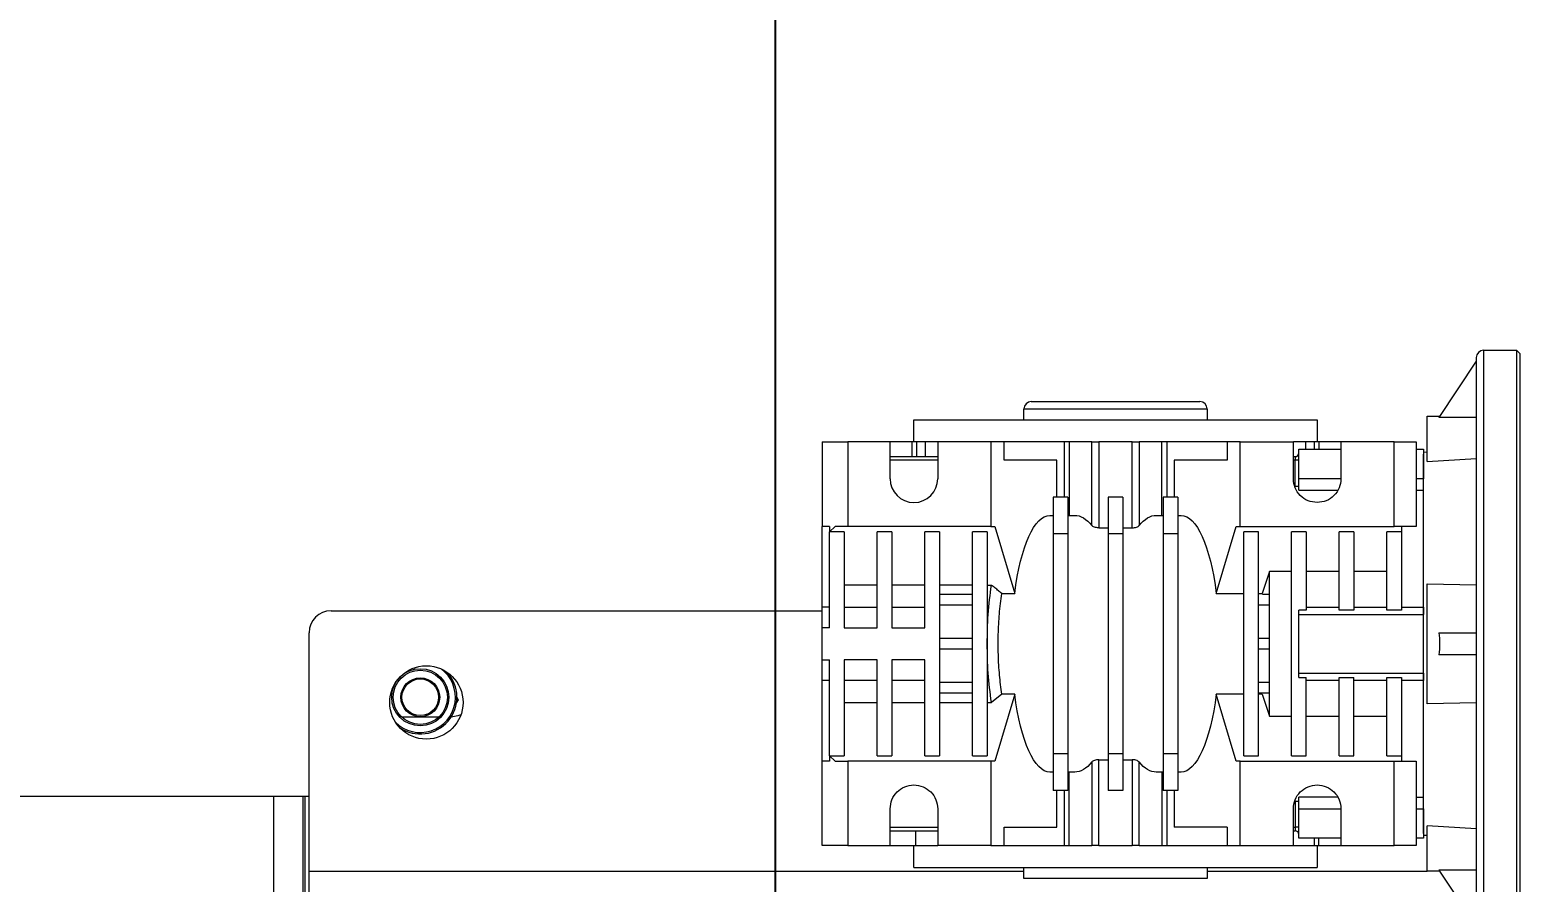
# Model space of a CAD drawing. Header units: millimetres. Extents: x 13502 to 23536, y 11874 to 14203.
# Drawn here: x 22022.01 to 22042.34, y 12930.99 to 12942.6 of the extents above; entities that cross this region are included whole.
import ezdxf

# ---------------------------------------------------------------- set-up
doc = ezdxf.new("R2010")
doc.units = ezdxf.units.MM
doc.styles.get("Standard").update_dxf_attribs({"font": 'arial.ttf'})
doc.dimstyles.new('OLCU50', dxfattribs={"dimtxt": 8, "dimasz": 3, "dimexe": 1.25, "dimexo": 0.625, "dimtad": 1, "dimdec": 0, "dimtxsty": 'Standard', "dimblk": 'OBLIQUE', "dimcen": 2.5, "dimclrd": 256, "dimclre": 251, "dimclrt": 25, "dimadec": 0, "dimazin": 0, "dimtfac": 1, "dimtdec": 0, "dimtmove": 0, "dimatfit": 3, "dimldrblk": 'OBLIQUE', "dimfxl": 1, "dimarcsym": 0})

# ---------------------------------------------------------------- blocks, each defined once
blk = doc.blocks.new('A$C75AA7FFD')
at = {"color": 1, "linetype": 'Continuous', "lineweight": 0}
for p, q in [((85.111, 68.551), (85.561, 68.551)), ((85.111, 68.551), (85.111, 60.551)), ((85.561, 68.551), (85.611, 68.501)), ((85.561, 68.551), (85.561, 60.551)), ((85.011, 68.401), (84.502, 67.637)), ((85.611, 60.601), (85.611, 68.501)), ((78.841, 67.601), (78.841, 67.751)), ((78.841, 67.751), (81.341, 67.751)), ((81.341, 67.751), (81.341, 67.601)), ((77.341, 67.301), (77.341, 67.601)), ((77.341, 67.601), (80.091, 67.601)), ((80.091, 67.601), (82.841, 67.601)), ((82.841, 67.601), (82.841, 67.301)), ((84.341, 67.651), (84.511, 67.651)), ((84.341, 67.035), (84.341, 67.651)), ((85.011, 67.637), (84.502, 67.637)), ((76.091, 67.301), (76.441, 67.301)), ((76.091, 67.301), (76.091, 66.151)), ((77.016, 67.301), (76.441, 67.301)), ((76.441, 67.301), (76.441, 66.151)), ((77.016, 66.801), (77.016, 67.301)), ((77.315, 67.301), (77.016, 67.301)), ((77.38, 67.301), (77.315, 67.301)), ((77.315, 67.101), (77.315, 67.301)), ((77.5, 67.301), (77.38, 67.301)), ((77.38, 67.101), (77.38, 67.301)), ((77.5, 67.101), (77.5, 67.301)), ((77.666, 67.301), (77.5, 67.301)), ((78.391, 67.301), (77.666, 67.301)), ((77.666, 67.301), (77.666, 66.801)), ((78.391, 67.301), (78.391, 66.151)), ((78.57, 67.301), (78.391, 67.301)), ((78.57, 67.051), (78.57, 67.301)), ((79.389, 67.301), (78.57, 67.301)), ((79.458, 67.301), (79.389, 67.301)), ((79.389, 67.301), (79.389, 66.551)), ((79.767, 67.301), (79.458, 67.301)), ((79.458, 67.301), (79.458, 66.301)), ((79.767, 67.301), (79.862, 67.301)), ((79.767, 66.162), (79.767, 67.301)), ((80.319, 67.301), (79.862, 67.301)), ((79.862, 67.301), (79.862, 66.132)), ((80.319, 67.301), (80.414, 67.301)), ((80.319, 66.132), (80.319, 67.301)), ((80.723, 67.301), (80.414, 67.301)), ((80.414, 67.301), (80.414, 66.162)), ((80.793, 67.301), (80.723, 67.301)), ((80.723, 66.301), (80.723, 67.301)), ((81.612, 67.301), (80.793, 67.301)), ((80.793, 66.551), (80.793, 67.301)), ((81.791, 67.301), (81.612, 67.301)), ((81.612, 67.301), (81.612, 67.051)), ((81.791, 67.301), (82.516, 67.301)), ((81.791, 66.151), (81.791, 67.301)), ((82.516, 66.801), (82.516, 67.301)), ((82.681, 67.301), (82.516, 67.301)), ((82.681, 67.301), (82.681, 67.201)), ((82.801, 67.301), (82.681, 67.301)), ((82.866, 67.301), (82.801, 67.301)), ((82.801, 67.301), (82.801, 67.201)), ((83.166, 67.301), (82.866, 67.301)), ((82.866, 67.301), (82.866, 67.201)), ((83.891, 67.301), (83.166, 67.301)), ((83.166, 67.301), (83.166, 66.801)), ((83.891, 66.151), (83.891, 67.301)), ((83.891, 67.301), (84.191, 67.301)), ((84.191, 67.301), (84.191, 66.151)), ((77.016, 67.101), (77.666, 67.101)), ((77.496, 67.101), (77.5, 67.101)), ((82.516, 67.101), (82.541, 67.101)), ((82.541, 67.101), (82.541, 67.051)), ((82.591, 67.201), (83.166, 67.201)), ((84.191, 67.201), (84.291, 67.201)), ((84.291, 67.163), (84.341, 67.166)), ((84.291, 61.965), (84.291, 67.137)), ((77.666, 67.051), (77.016, 67.051)), ((79.29, 67.051), (78.57, 67.051)), ((79.29, 66.551), (79.29, 67.051)), ((80.891, 67.051), (80.891, 66.551)), ((81.612, 67.051), (80.891, 67.051)), ((82.541, 67.051), (82.516, 67.051)), ((82.591, 67.051), (82.541, 67.051)), ((82.541, 66.699), (82.541, 67.051)), ((84.341, 67.035), (85.011, 67.076)), ((76.09, 66.783), (76.091, 66.783)), ((82.591, 66.642), (82.591, 66.801)), ((83.166, 66.801), (82.591, 66.801)), ((84.291, 66.801), (84.191, 66.801)), ((76.09, 66.533), (76.091, 66.533)), ((76.091, 66.476), (76.09, 66.476)), ((79.241, 66.551), (79.241, 66.051)), ((79.441, 66.551), (79.241, 66.551)), ((79.441, 66.551), (79.441, 66.051)), ((79.991, 66.551), (79.991, 66.051)), ((80.191, 66.551), (79.991, 66.551)), ((80.191, 66.551), (80.191, 66.051)), ((80.741, 66.551), (80.741, 66.051)), ((80.941, 66.551), (80.741, 66.551)), ((80.941, 66.551), (80.941, 66.051)), ((82.591, 66.642), (83.118, 66.642)), ((84.191, 66.642), (84.291, 66.642)), ((76.09, 66.451), (76.091, 66.451)), ((79.196, 66.301), (79.241, 66.301)), ((79.441, 66.301), (79.535, 66.301)), ((80.646, 66.301), (80.741, 66.301)), ((80.941, 66.301), (80.985, 66.301)), ((76.191, 66.151), (76.091, 66.151)), ((76.191, 66.151), (76.191, 66.076)), ((76.191, 66.076), (76.265, 66.151)), ((76.391, 66.076), (76.191, 66.076)), ((76.191, 64.769), (76.191, 66.076)), ((76.441, 66.151), (76.265, 66.151)), ((76.391, 66.076), (76.391, 64.769)), ((78.391, 66.151), (76.441, 66.151)), ((77.041, 66.076), (76.841, 66.076)), ((76.841, 64.769), (76.841, 66.076)), ((77.041, 66.076), (77.041, 64.769)), ((77.691, 66.076), (77.491, 66.076)), ((77.491, 64.769), (77.491, 66.076)), ((77.691, 66.076), (77.691, 63.025)), ((78.341, 66.076), (78.141, 66.076)), ((78.141, 63.025), (78.141, 66.076)), ((78.341, 66.076), (78.341, 63.025)), ((78.391, 66.151), (78.443, 66.151)), ((78.443, 66.151), (78.716, 65.236)), ((79.862, 66.132), (79.991, 66.132)), ((80.191, 66.132), (80.319, 66.132)), ((81.465, 65.236), (81.738, 66.151)), ((81.738, 66.151), (81.791, 66.151)), ((81.791, 66.151), (83.891, 66.151)), ((82.041, 66.076), (81.841, 66.076)), ((81.841, 63.025), (81.841, 66.076)), ((82.041, 63.025), (82.041, 66.076)), ((82.691, 66.076), (82.491, 66.076)), ((82.491, 63.025), (82.491, 66.076)), ((82.691, 66.076), (82.691, 65.009)), ((83.341, 66.076), (83.141, 66.076)), ((83.141, 65.009), (83.141, 66.076)), ((83.341, 66.076), (83.341, 65.009)), ((83.991, 66.076), (83.791, 66.076)), ((83.791, 65.009), (83.791, 66.076)), ((84.191, 66.151), (83.891, 66.151)), ((83.991, 66.151), (83.991, 66.076)), ((83.991, 66.076), (83.991, 65.009)), ((79.241, 66.051), (79.241, 63.051)), ((79.441, 66.051), (79.241, 66.051)), ((79.441, 66.051), (79.441, 63.051)), ((80.191, 66.051), (79.991, 66.051)), ((79.991, 66.051), (79.991, 63.051)), ((80.191, 66.051), (80.191, 63.051)), ((80.741, 66.051), (80.741, 63.051)), ((80.941, 66.051), (80.741, 66.051)), ((80.941, 66.051), (80.941, 63.051)), ((82.191, 65.537), (82.091, 65.236)), ((82.491, 65.537), (82.191, 65.537)), ((82.191, 63.564), (82.191, 65.537)), ((83.141, 65.537), (82.691, 65.537)), ((83.791, 65.537), (83.341, 65.537)), ((76.841, 65.35), (76.391, 65.35)), ((77.491, 65.35), (77.041, 65.35)), ((78.141, 65.35), (77.691, 65.35)), ((78.341, 65.35), (78.398, 65.35)), ((84.341, 65.368), (85.011, 65.355)), ((84.341, 63.733), (84.341, 65.368)), ((76.191, 65.051), (76.091, 65.051)), ((76.391, 65.051), (76.841, 65.051)), ((77.041, 65.051), (77.491, 65.051)), ((78.538, 65.236), (78.716, 65.236)), ((81.465, 65.236), (81.841, 65.236)), ((82.041, 65.236), (82.091, 65.236)), ((82.094, 65.226), (82.191, 65.226)), ((82.691, 65.051), (83.141, 65.051)), ((83.341, 65.051), (83.791, 65.051)), ((83.991, 65.051), (84.291, 65.051)), ((69.391, 65.001), (76.091, 65.001)), ((82.691, 65.009), (82.591, 65.009)), ((82.591, 64.951), (82.591, 65.009)), ((82.591, 64.951), (84.291, 64.951)), ((82.591, 64.151), (82.591, 64.951)), ((83.341, 65.009), (83.141, 65.009)), ((83.991, 65.009), (83.791, 65.009)), ((69.091, 61.452), (69.091, 64.701)), ((76.191, 64.769), (76.091, 64.769)), ((76.091, 64.333), (76.091, 64.769)), ((76.391, 64.769), (76.841, 64.769)), ((77.041, 64.769), (77.491, 64.769)), ((84.502, 64.701), (85.011, 64.701)), ((76.091, 64.333), (76.191, 64.333)), ((76.191, 63.025), (76.191, 64.333)), ((76.391, 64.333), (76.391, 63.025)), ((76.841, 64.333), (76.391, 64.333)), ((76.841, 63.025), (76.841, 64.333)), ((77.041, 64.333), (77.041, 63.025)), ((77.491, 64.333), (77.041, 64.333)), ((77.491, 63.025), (77.491, 64.333)), ((85.011, 64.401), (84.502, 64.401)), ((76.191, 64.051), (76.091, 64.051)), ((76.841, 64.051), (76.391, 64.051)), ((77.491, 64.051), (77.041, 64.051)), ((82.591, 64.151), (84.291, 64.151)), ((82.591, 64.092), (82.591, 64.151)), ((82.591, 64.092), (82.691, 64.092)), ((82.691, 63.025), (82.691, 64.092)), ((83.141, 64.051), (82.691, 64.051)), ((83.141, 64.092), (83.341, 64.092)), ((83.141, 63.025), (83.141, 64.092)), ((83.341, 63.025), (83.341, 64.092)), ((83.791, 64.051), (83.341, 64.051)), ((83.791, 64.092), (83.991, 64.092)), ((83.791, 63.025), (83.791, 64.092)), ((83.991, 64.092), (83.991, 63.025)), ((84.291, 64.051), (83.991, 64.051)), ((78.538, 63.865), (78.398, 63.751)), ((78.716, 63.865), (78.443, 62.951)), ((78.716, 63.865), (78.538, 63.865)), ((81.738, 62.951), (81.465, 63.865)), ((81.841, 63.865), (81.465, 63.865)), ((82.091, 63.865), (82.041, 63.865)), ((82.091, 63.865), (82.191, 63.564)), ((71.127, 63.787), (71.104, 63.752)), ((71.108, 63.825), (71.127, 63.787)), ((76.391, 63.751), (76.841, 63.751)), ((77.041, 63.751), (77.491, 63.751)), ((77.691, 63.751), (78.141, 63.751)), ((78.341, 63.751), (78.398, 63.751)), ((85.011, 63.746), (84.341, 63.733)), ((70.859, 63.549), (70.358, 63.549)), ((82.191, 63.564), (82.491, 63.564)), ((82.691, 63.564), (83.141, 63.564)), ((83.341, 63.564), (83.791, 63.564)), ((76.191, 63.025), (76.191, 62.951)), ((76.265, 62.951), (76.191, 63.025)), ((76.191, 63.025), (76.391, 63.025)), ((76.841, 63.025), (77.041, 63.025)), ((77.491, 63.025), (77.691, 63.025)), ((78.141, 63.025), (78.341, 63.025)), ((79.241, 63.051), (79.241, 62.551)), ((79.441, 63.051), (79.241, 63.051)), ((79.441, 63.051), (79.441, 62.551)), ((80.191, 63.051), (79.991, 63.051)), ((79.991, 63.051), (79.991, 62.551)), ((80.191, 63.051), (80.191, 62.551)), ((80.741, 63.051), (80.741, 62.551)), ((80.941, 63.051), (80.741, 63.051)), ((80.941, 63.051), (80.941, 62.551)), ((81.841, 63.025), (82.041, 63.025)), ((82.491, 63.025), (82.691, 63.025)), ((83.141, 63.025), (83.341, 63.025)), ((83.791, 63.025), (83.991, 63.025)), ((83.991, 63.025), (83.991, 62.951)), ((76.191, 62.951), (76.091, 62.951)), ((76.091, 61.801), (76.091, 62.951)), ((76.265, 62.951), (76.441, 62.951)), ((78.391, 62.951), (76.441, 62.951)), ((76.441, 62.951), (76.441, 61.801)), ((78.391, 62.951), (78.391, 61.801)), ((78.443, 62.951), (78.391, 62.951)), ((79.767, 62.939), (79.767, 61.801)), ((79.862, 62.97), (79.991, 62.97)), ((79.862, 61.801), (79.862, 62.97)), ((80.191, 62.97), (80.319, 62.97)), ((80.319, 62.97), (80.319, 61.801)), ((80.414, 61.801), (80.414, 62.939)), ((81.791, 62.951), (81.738, 62.951)), ((81.791, 62.951), (83.891, 62.951)), ((81.791, 61.801), (81.791, 62.951)), ((83.891, 61.801), (83.891, 62.951)), ((83.891, 62.951), (84.191, 62.951)), ((84.191, 62.951), (84.191, 61.801)), ((76.091, 62.651), (76.09, 62.651)), ((76.09, 62.626), (76.091, 62.626)), ((79.241, 62.801), (79.196, 62.801)), ((79.535, 62.801), (79.441, 62.801)), ((79.458, 61.801), (79.458, 62.801)), ((80.741, 62.801), (80.646, 62.801)), ((80.723, 62.801), (80.723, 61.801)), ((80.985, 62.801), (80.941, 62.801)), ((58.217, 62.474), (69.091, 62.474)), ((68.609, 51.914), (68.609, 62.474)), ((69.009, 51.914), (69.009, 62.474)), ((69.034, 62.474), (69.034, 51.914)), ((76.091, 62.569), (76.09, 62.569)), ((79.441, 62.551), (79.241, 62.551)), ((79.29, 62.051), (79.29, 62.551)), ((79.389, 62.551), (79.389, 61.801)), ((80.191, 62.551), (79.991, 62.551)), ((80.941, 62.551), (80.741, 62.551)), ((80.793, 61.801), (80.793, 62.551)), ((80.891, 62.551), (80.891, 62.051)), ((83.118, 62.46), (82.591, 62.46)), ((82.591, 62.301), (82.591, 62.46)), ((84.191, 62.46), (84.291, 62.46)), ((76.091, 62.319), (76.09, 62.319)), ((77.016, 61.801), (77.016, 62.301)), ((77.666, 62.301), (77.666, 61.801)), ((82.516, 61.801), (82.516, 62.301)), ((82.541, 62.402), (82.541, 62.051)), ((82.591, 62.301), (83.166, 62.301)), ((83.166, 62.301), (83.166, 61.801)), ((84.191, 62.301), (84.291, 62.301)), ((77.016, 62.051), (77.666, 62.051)), ((77.016, 62.001), (77.666, 62.001)), ((77.367, 61.801), (77.367, 62.001)), ((78.57, 62.051), (79.29, 62.051)), ((78.57, 61.801), (78.57, 62.051)), ((81.612, 62.051), (80.891, 62.051)), ((81.612, 62.051), (81.612, 61.801)), ((82.516, 62.051), (82.541, 62.051)), ((82.516, 62.001), (82.541, 62.001)), ((82.591, 62.051), (82.541, 62.051)), ((82.541, 62.051), (82.541, 62.001)), ((85.011, 62.026), (84.341, 62.067)), ((84.341, 61.451), (84.341, 62.067)), ((76.441, 61.801), (76.091, 61.801)), ((76.441, 61.801), (77.016, 61.801)), ((77.016, 61.801), (77.367, 61.801)), ((77.341, 61.501), (77.341, 61.801)), ((77.367, 61.801), (77.666, 61.801)), ((78.391, 61.801), (77.666, 61.801)), ((78.391, 61.801), (78.57, 61.801)), ((78.57, 61.801), (79.389, 61.801)), ((79.389, 61.801), (79.458, 61.801)), ((79.458, 61.801), (79.767, 61.801)), ((79.862, 61.801), (79.767, 61.801)), ((79.862, 61.801), (80.319, 61.801)), ((80.414, 61.801), (80.319, 61.801)), ((80.414, 61.801), (80.723, 61.801)), ((80.723, 61.801), (80.793, 61.801)), ((80.793, 61.801), (81.612, 61.801)), ((81.612, 61.801), (81.791, 61.801)), ((81.791, 61.801), (82.516, 61.801)), ((82.516, 61.801), (82.801, 61.801)), ((83.166, 61.901), (82.591, 61.901)), ((82.801, 61.901), (82.801, 61.801)), ((82.801, 61.801), (82.866, 61.801)), ((82.841, 61.801), (82.841, 61.501)), ((82.866, 61.801), (82.866, 61.901)), ((82.866, 61.801), (83.166, 61.801)), ((83.166, 61.801), (83.891, 61.801)), ((84.191, 61.801), (83.891, 61.801)), ((84.291, 61.901), (84.191, 61.901)), ((84.341, 61.936), (84.291, 61.938)), ((69.091, 61.451), (69.091, 61.452)), ((69.091, 61.452), (78.841, 61.452)), ((69.091, 61.451), (78.841, 61.451)), ((69.091, 61.15), (69.091, 61.451)), ((77.341, 61.501), (82.841, 61.501)), ((78.841, 61.351), (78.841, 61.501)), ((81.341, 61.501), (81.341, 61.351)), ((81.341, 61.452), (84.341, 61.452)), ((81.341, 61.451), (84.341, 61.451)), ((84.511, 61.451), (84.341, 61.451)), ((85.011, 61.464), (84.502, 61.464)), ((84.502, 61.464), (85.011, 60.701)), ((81.341, 61.351), (78.841, 61.351))]:
    blk.add_line(p, q, dxfattribs=at)
at = {"color": 1, "linetype": 'Continuous', "lineweight": 0, "flags": 128}
blk.add_lwpolyline([(71.161, 63.582), (71.118, 63.567), (71.029, 63.55)], dxfattribs=at)
at = {"color": 1, "linetype": 'Continuous', "lineweight": 0}
for centre, radius in [((70.691, 63.751), 0.5), ((70.608, 63.821), 0.39), ((70.608, 63.821), 0.37), ((70.608, 63.821), 0.265), ((70.608, 63.821), 0.25)]:
    blk.add_circle(centre, radius, dxfattribs=at)
for centre, radius, start, end in [((85.111, 68.451), 0.1, 90, 180), ((78.941, 67.751), 0.1, 90, 180), ((81.241, 67.751), 0.1, 0, 90), ((82.541, 67.151), 0.05, 270, 0), ((77.341, 66.801), 0.325, 180, 0), ((69.391, 64.701), 0.3, 90, 180), ((70.608, 63.821), 0.48, 225.104, 53.8431), ((70.608, 63.821), 0.5, 235.6793, 43.2678), ((82.541, 61.951), 0.05, 0, 90)]:
    blk.add_arc(centre, radius, start, end, dxfattribs=at)
at = {"color": 1, "linetype": 'Continuous', "lineweight": 0, "extrusion": (0, 0, -1)}
for centre, major_axis, ratio, start_param, end_param in [((79.196, 64.551), (0, 1.75), 0.298246, 5.115052, 6.283185), ((79.535, 64.551), (0, 1.75), 0.340967, 0, 0.40049), ((80.646, 64.551), (0, 1.75), 0.340967, 5.882695, 6.283185), ((80.985, 64.551), (0, 1.75), 0.298246, 0, 1.168133), ((83.944, 64.551), (0, 0.85), 0.666667, 1.393397, 1.748196), ((79.196, 64.551), (0, 1.75), 0.298246, 3.141593, 4.309726), ((80.985, 64.551), (0, 1.75), 0.298246, 1.973459, 3.141593), ((79.535, 64.551), (0, 1.75), 0.340967, 2.741102, 3.141593), ((80.646, 64.551), (0, 1.75), 0.340967, 3.141593, 3.542083)]:
    blk.add_ellipse(centre, major_axis=major_axis, ratio=ratio, start_param=start_param, end_param=end_param, dxfattribs=at)
at = {"color": 1, "linetype": 'Continuous', "lineweight": 0}
for points, knots in [([(85.011, 68.451), (85.011, 68.445), (85.011, 68.434), (85.011, 68.34), (85.011, 68.198), (85.011, 68.019), (85.011, 67.819), (85.011, 67.583), (85.011, 67.313), (85.011, 67.014), (85.011, 66.691), (85.011, 66.348), (85.011, 65.955), (85.011, 65.514), (85.011, 65.031), (85.011, 64.551), (85.011, 64.07), (85.011, 63.587), (85.011, 63.146), (85.011, 62.754), (85.011, 62.411), (85.011, 62.087), (85.011, 61.788), (85.011, 61.518), (85.011, 61.282), (85.011, 61.082), (85.011, 60.903), (85.011, 60.761), (85.011, 60.668), (85.011, 60.656), (85.011, 60.651)], [0, 0, 0, 0, 0.038817, 0.078832, 0.119976, 0.152137, 0.184304, 0.21715, 0.25, 0.282846, 0.315697, 0.347858, 0.380024, 0.421165, 0.461183, 0.5, 0.538813, 0.578831, 0.619976, 0.652138, 0.684303, 0.717149, 0.75, 0.782846, 0.815696, 0.847858, 0.880024, 0.921164, 0.961181, 1, 1, 1, 1]), ([(85.611, 60.751), (85.611, 60.757), (85.611, 60.769), (85.611, 60.87), (85.611, 61.03), (85.611, 61.25), (85.611, 61.527), (85.611, 61.856), (85.611, 62.231), (85.611, 62.645), (85.611, 63.092), (85.611, 63.564), (85.611, 64.053), (85.611, 64.551), (85.611, 65.048), (85.611, 65.537), (85.611, 66.009), (85.611, 66.456), (85.611, 66.871), (85.611, 67.245), (85.611, 67.574), (85.611, 67.851), (85.611, 68.072), (85.611, 68.231), (85.611, 68.332), (85.611, 68.344), (85.611, 68.351)], [0, 0, 0, 0, 0.041667, 0.083333, 0.125, 0.166667, 0.208334, 0.25, 0.291667, 0.333333, 0.375, 0.416667, 0.458334, 0.5, 0.541667, 0.583333, 0.625, 0.666667, 0.708334, 0.75, 0.791666, 0.833333, 0.875, 0.916667, 0.958333, 1, 1, 1, 1]), ([(78.941, 67.851), (78.944, 67.851), (78.952, 67.851), (79.016, 67.851), (79.122, 67.851), (79.272, 67.851), (79.456, 67.851), (79.662, 67.851), (79.876, 67.851), (80.02, 67.851), (80.091, 67.851)], [0, 0, 0, 0, 0.116517, 0.240013, 0.368642, 0.5, 0.63136, 0.75999, 0.883483, 1, 1, 1, 1]), ([(80.091, 67.851), (80.161, 67.851), (80.305, 67.851), (80.52, 67.851), (80.726, 67.851), (80.909, 67.851), (81.059, 67.851), (81.165, 67.851), (81.229, 67.851), (81.237, 67.851), (81.241, 67.851)], [0, 0, 0, 0, 0.116517, 0.240013, 0.368643, 0.5, 0.631358, 0.759988, 0.883483, 1, 1, 1, 1]), ([(82.591, 66.801), (82.591, 66.839), (82.591, 66.917), (82.591, 67.026), (82.591, 67.125), (82.591, 67.175), (82.591, 67.201)], [0, 0, 0, 0, 0.250002, 0.500002, 0.750001, 1, 1, 1, 1]), ([(84.291, 67.201), (84.291, 67.175), (84.291, 67.125), (84.291, 67.026), (84.291, 66.917), (84.291, 66.839), (84.291, 66.801)], [0, 0, 0, 0, 0.249999, 0.499998, 0.749998, 1, 1, 1, 1]), ([(82.841, 66.476), (82.798, 66.481), (82.713, 66.49), (82.605, 66.565), (82.53, 66.673), (82.52, 66.758), (82.516, 66.801)], [0, 0, 0, 0, 0.249997, 0.499995, 0.750003, 1, 1, 1, 1]), ([(82.541, 66.699), (82.547, 66.699), (82.56, 66.699), (82.577, 66.699), (82.588, 66.698), (82.59, 66.697), (82.591, 66.697)], [0, 0, 0, 0, 0.2506182, 0.4997213, 0.7491147, 1, 1, 1, 1]), ([(83.166, 66.801), (83.161, 66.758), (83.151, 66.673), (83.076, 66.565), (82.968, 66.49), (82.883, 66.481), (82.841, 66.476)], [0, 0, 0, 0, 0.249995, 0.499999, 0.749994, 1, 1, 1, 1]), ([(76.091, 65.051), (76.091, 65.161), (76.091, 65.383), (76.091, 65.681), (76.091, 65.947), (76.091, 66.083), (76.091, 66.151)], [0, 0, 0, 0, 0.249997, 0.499999, 0.749994, 1, 1, 1, 1]), ([(79.862, 66.132), (79.852, 66.132), (79.831, 66.133), (79.803, 66.14), (79.78, 66.15), (79.772, 66.158), (79.767, 66.162)], [0, 0, 0, 0, 0.24413, 0.487878, 0.742104, 1, 1, 1, 1]), ([(80.319, 66.132), (80.33, 66.132), (80.35, 66.133), (80.378, 66.14), (80.401, 66.15), (80.409, 66.158), (80.414, 66.162)], [0, 0, 0, 0, 0.244096, 0.487854, 0.742092, 1, 1, 1, 1]), ([(78.341, 64.551), (78.343, 64.685), (78.348, 64.962), (78.381, 65.219), (78.398, 65.35)], [0, 0, 0, 0, 0.486557, 1, 1, 1, 1]), ([(78.539, 65.237), (78.524, 65.249), (78.493, 65.274), (78.446, 65.312), (78.414, 65.337), (78.398, 65.35)], [0, 0, 0, 0, 0.321247, 0.660612, 1, 1, 1, 1]), ([(76.091, 64.769), (76.091, 64.809), (76.091, 64.89), (76.091, 64.979), (76.091, 65.039), (76.091, 65.047), (76.091, 65.051)], [0, 0, 0, 0, 0.25, 0.499997, 0.749992, 1, 1, 1, 1]), ([(77.691, 65.226), (77.714, 65.226), (77.821, 65.226), (77.979, 65.226), (78.131, 65.226), (78.141, 65.226)], [0, 0, 0, 0, 0.206058, 0.9477413, 1, 1, 1, 1]), ([(78.141, 65.076), (78.131, 65.076), (77.979, 65.076), (77.821, 65.076), (77.714, 65.076), (77.691, 65.076)], [0, 0, 0, 0, 0.0522587, 0.793942, 1, 1, 1, 1]), ([(78.539, 63.865), (78.528, 63.95), (78.506, 64.124), (78.49, 64.4), (78.49, 64.681), (78.504, 64.964), (78.527, 65.144), (78.539, 65.236)], [0, 0, 0, 0, 0.194856, 0.395163, 0.590059, 0.790626, 1, 1, 1, 1]), ([(82.191, 65.076), (82.154, 65.076), (82.11, 65.076), (82.051, 65.076), (82.041, 65.076)], [0, 0, 0, 0, 0.830366, 1, 1, 1, 1]), ([(84.291, 65.051), (84.291, 65.046), (84.291, 65.037), (84.291, 64.979), (84.291, 64.951)], [0, 0, 0, 0, 0.5000107, 1, 1, 1, 1]), ([(77.691, 64.626), (77.714, 64.626), (77.821, 64.626), (77.979, 64.626), (78.131, 64.626), (78.141, 64.626)], [0, 0, 0, 0, 0.206058, 0.9477413, 1, 1, 1, 1]), ([(78.141, 64.476), (78.131, 64.476), (77.979, 64.476), (77.821, 64.476), (77.714, 64.476), (77.691, 64.476)], [0, 0, 0, 0, 0.0522587, 0.793942, 1, 1, 1, 1]), ([(78.398, 63.751), (78.381, 63.883), (78.348, 64.139), (78.343, 64.416), (78.341, 64.551)], [0, 0, 0, 0, 0.513447, 1, 1, 1, 1]), ([(82.041, 64.626), (82.051, 64.626), (82.11, 64.626), (82.154, 64.626), (82.191, 64.626)], [0, 0, 0, 0, 0.169634, 1, 1, 1, 1]), ([(82.191, 64.476), (82.154, 64.476), (82.11, 64.476), (82.051, 64.476), (82.041, 64.476)], [0, 0, 0, 0, 0.830366, 1, 1, 1, 1]), ([(76.091, 64.051), (76.091, 64.054), (76.091, 64.062), (76.091, 64.122), (76.091, 64.212), (76.091, 64.292), (76.091, 64.333)], [0, 0, 0, 0, 0.250007, 0.499997, 0.750001, 1, 1, 1, 1]), ([(76.091, 62.951), (76.091, 63.019), (76.091, 63.154), (76.091, 63.42), (76.091, 63.719), (76.091, 63.94), (76.091, 64.051)], [0, 0, 0, 0, 0.250003, 0.500001, 0.750003, 1, 1, 1, 1]), ([(84.291, 64.151), (84.291, 64.122), (84.291, 64.064), (84.291, 64.055), (84.291, 64.051)], [0, 0, 0, 0, 0.4999893, 1, 1, 1, 1]), ([(77.691, 64.026), (77.714, 64.026), (77.821, 64.026), (77.979, 64.026), (78.131, 64.026), (78.141, 64.026)], [0, 0, 0, 0, 0.206058, 0.9477413, 1, 1, 1, 1]), ([(78.141, 63.876), (78.131, 63.876), (77.979, 63.876), (77.821, 63.876), (77.714, 63.876), (77.691, 63.876)], [0, 0, 0, 0, 0.0522587, 0.793942, 1, 1, 1, 1]), ([(82.041, 64.026), (82.051, 64.026), (82.11, 64.026), (82.154, 64.026), (82.191, 64.026)], [0, 0, 0, 0, 0.169634, 1, 1, 1, 1]), ([(82.191, 63.876), (82.154, 63.876), (82.11, 63.876), (82.051, 63.876), (82.041, 63.876)], [0, 0, 0, 0, 0.830366, 1, 1, 1, 1]), ([(79.862, 62.97), (79.852, 62.969), (79.831, 62.968), (79.803, 62.961), (79.78, 62.951), (79.772, 62.943), (79.767, 62.939)], [0, 0, 0, 0, 0.244135, 0.487875, 0.742103, 1, 1, 1, 1]), ([(80.414, 62.939), (80.409, 62.944), (80.399, 62.953), (80.371, 62.964), (80.343, 62.969), (80.325, 62.969), (80.319, 62.97)], [0, 0, 0, 0, 0.292298, 0.585235, 0.859065, 1, 1, 1, 1]), ([(77.016, 62.301), (77.02, 62.343), (77.03, 62.428), (77.105, 62.536), (77.213, 62.609), (77.341, 62.634), (77.468, 62.609), (77.576, 62.536), (77.651, 62.428), (77.661, 62.343), (77.666, 62.301)], [0, 0, 0, 0, 0.124998, 0.250002, 0.374997, 0.500002, 0.625002, 0.749997, 0.875, 1, 1, 1, 1]), ([(82.516, 62.301), (82.52, 62.343), (82.53, 62.428), (82.605, 62.536), (82.713, 62.609), (82.841, 62.634), (82.968, 62.609), (83.076, 62.536), (83.151, 62.428), (83.161, 62.343), (83.166, 62.301)], [0, 0, 0, 0, 0.124999, 0.250002, 0.374997, 0.499997, 0.625003, 0.749998, 0.875001, 1, 1, 1, 1]), ([(82.591, 62.404), (82.59, 62.404), (82.588, 62.403), (82.577, 62.402), (82.56, 62.402), (82.547, 62.402), (82.541, 62.402)], [0, 0, 0, 0, 0.250564, 0.499715, 0.74919, 1, 1, 1, 1]), ([(82.591, 61.901), (82.591, 61.926), (82.591, 61.976), (82.591, 62.075), (82.591, 62.185), (82.591, 62.262), (82.591, 62.301)], [0, 0, 0, 0, 0.249999, 0.499998, 0.749998, 1, 1, 1, 1]), ([(84.291, 62.301), (84.291, 62.262), (84.291, 62.185), (84.291, 62.075), (84.291, 61.976), (84.291, 61.926), (84.291, 61.901)], [0, 0, 0, 0, 0.250002, 0.500002, 0.750001, 1, 1, 1, 1])]:
    blk.add_open_spline(points, degree=3, knots=knots, dxfattribs=at)
blk = doc.blocks.new('_Oblique')
at = {"color": 0, "linetype": 'ByBlock', "lineweight": -2}
blk.add_line((-0.5, -0.5), (0.5, 0.5), dxfattribs=at)
blk = doc.blocks.new('*D49')
at = {"color": 251, "lineweight": -2, "transparency": 16777216}
for p, q in [((22092.307, 13033.271), (22030.927, 13033.271)), ((22089.307, 12918.971), (22030.927, 12918.971))]:
    blk.add_line(p, q, dxfattribs=at)
at = {"lineweight": -2, "transparency": 16777216}
blk.add_line((22032.177, 13033.271), (22032.177, 12918.971), dxfattribs=at)
at = {"layer": 'Defpoints', "color": 0, "transparency": 16777216}
for p in [(22092.932, 13033.271), (22032.177, 12918.971), (22089.932, 12918.971)]:
    blk.add_point(p, dxfattribs=at)
at = {"lineweight": -2, "transparency": 16777216, "xscale": 3, "yscale": 3, "zscale": 3}
for p, rotation in [((22032.177, 13033.271), 90), ((22032.177, 12918.971), 270)]:
    blk.add_blockref('_Oblique', p, dxfattribs=dict(at, rotation=rotation))
at = {"color": 25, "transparency": 16777216, "insert": (22027.535, 12976.121), "char_height": 8, "attachment_point": 5, "rotation": 90}
blk.add_mtext('114', dxfattribs=at)

msp = doc.modelspace()

# ---------------------------------------------------------------- block references
msp.add_blockref('A$C75AA7FFD', (21956.73, 12869.686))

# ---------------------------------------------------------------- dimensions: what is measured, and where the dimension line sits
dim = msp.add_linear_dim(base=(22032.177, 12918.971), p1=(22092.932, 13033.271), p2=(22089.932, 12918.971), angle=90, dimstyle='OLCU50', override={"dimtmove": 1})
dim.commit()
dim.dimension.update_dxf_attribs({"geometry": '*D49', "text_midpoint": (22027.535, 12976.121)})

doc.saveas('drawing.dxf')
